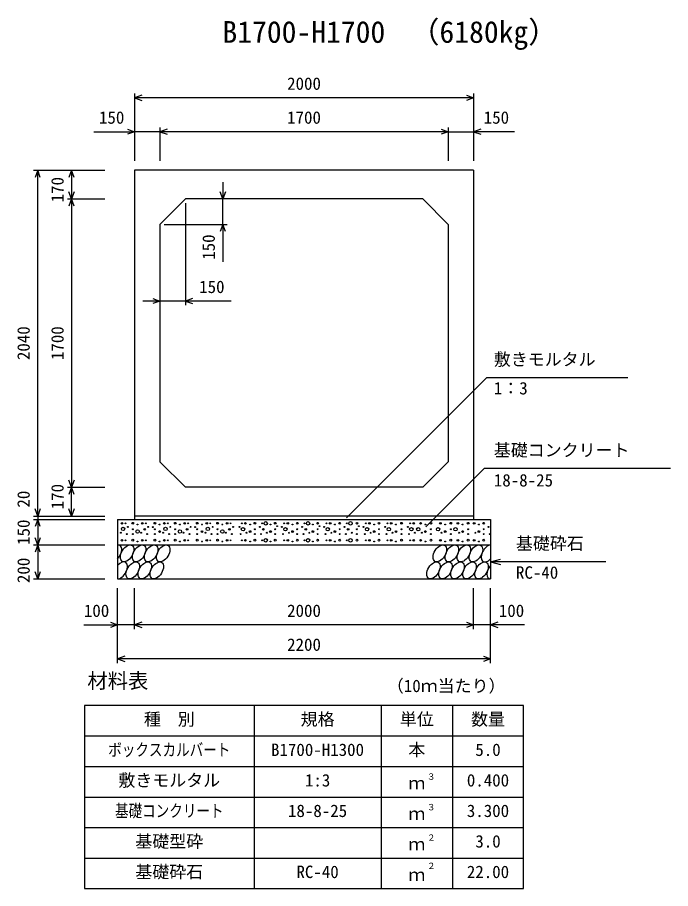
# Model space of a CAD drawing. Units: millimetres, scale not verified. Extents: x -50400 to 50400, y -17820 to 17820.
# Drawn here: x 36069 to 39922, y -10515 to -5377 of the extents above; entities that cross this region are included whole.
import ezdxf
from ezdxf.enums import TextEntityAlignment as Align

# ---------------------------------------------------------------- set-up
doc = ezdxf.new("R2010")
doc.units = ezdxf.units.MM
doc.header["$LTSCALE"] = 60
for name, color, linetype, lineweight in [('0-0_DIM', 7, 'Continuous', 25), ('0-2_HATCH', 6, 'Continuous', 25), ('0-3_HYO', 3, 'Continuous', 25), ('0-4_HYO2', 4, 'Continuous', 25), ('0-5_OUTLINE', 3, 'Continuous', 25), ('0-7_TXT', 7, 'Continuous', 25)]:
    doc.layers.add(name, color=color, linetype=linetype, lineweight=lineweight)
doc.styles.add('ＭＳ ゴシック', font='')
doc.styles.get('ＭＳ ゴシック').set_extended_font_data('MS Gothic')

msp = doc.modelspace()

# ---------------------------------------------------------------- linework, layer by layer
at = {"layer": '0-0_DIM'}
for p, q in [((36759.98, -5826.22), (36759.98, -6223.11)), ((38759.98, -5851.22), (36759.98, -5851.22)), ((38759.98, -5826.22), (38759.98, -6223.11)), ((36519.24, -6051.22), (36759.98, -6051.22)), ((36909.98, -6051.22), (36759.98, -6051.22)), ((36909.98, -6026.22), (36909.98, -6223.11)), ((38609.98, -6051.22), (36909.98, -6051.22)), ((38609.98, -6026.22), (38609.98, -6223.11)), ((38609.98, -6051.22), (38759.98, -6051.22)), ((39000.73, -6051.22), (38759.98, -6051.22)), ((36163.88, -6278.11), (36584.98, -6278.11)), ((36188.88, -8318.11), (36188.88, -6278.11)), ((36388.88, -6278.11), (36388.88, -6448.11)), ((37280.84, -6348.11), (37280.84, -6448.11)), ((36363.88, -6448.11), (36584.98, -6448.11)), ((36388.88, -6448.11), (36388.88, -8148.11)), ((37059.98, -6473.11), (37059.98, -7074.68)), ((37280.84, -6598.11), (37280.84, -6448.11)), ((36934.98, -6598.11), (37305.84, -6598.11)), ((37280.84, -6598.11), (37280.84, -6818.99)), ((36909.98, -7049.68), (36809.98, -7049.68)), ((37059.98, -7049.68), (36909.98, -7049.68)), ((37329.45, -7049.68), (37059.98, -7049.68)), ((38011.17, -8327.69), (38836.48, -7502.38)), ((39668.89, -7502.38), (38836.48, -7502.38)), ((38478.01, -8381.84), (38822.07, -8037.78)), ((39921.62, -8037.78), (38822.07, -8037.78)), ((36363.88, -8148.11), (36584.98, -8148.11)), ((36388.88, -8318.11), (36388.88, -8148.11)), ((36163.88, -8318.11), (36584.98, -8318.11)), ((36188.88, -8318.11), (36188.88, -8338.11)), ((36163.88, -8338.11), (36584.98, -8338.11)), ((36188.88, -8338.11), (36188.88, -8488.11)), ((36163.88, -8488.11), (36584.98, -8488.11)), ((36188.88, -8488.11), (36188.88, -8688.11)), ((38859.98, -8588.11), (38917.94, -8572.58)), ((39539.79, -8588.11), (38859.98, -8588.11)), ((38859.98, -8588.11), (38917.94, -8603.64)), ((36163.88, -8688.11), (36584.98, -8688.11)), ((36659.98, -9184.72), (36659.98, -8743.11)), ((36759.98, -8984.72), (36759.98, -8743.11)), ((38759.98, -8984.72), (38759.98, -8743.11)), ((38759.98, -8984.72), (38759.98, -8743.11)), ((38859.98, -9184.72), (38859.98, -8743.11)), ((36460.44, -8959.72), (36659.98, -8959.72)), ((36759.98, -8959.72), (36659.98, -8959.72)), ((38759.98, -8959.72), (36759.98, -8959.72)), ((38859.98, -8959.72), (38759.98, -8959.72)), ((39059.53, -8959.72), (38859.98, -8959.72)), ((38859.98, -9159.72), (36659.98, -9159.72))]:
    msp.add_line(p, q, dxfattribs=at)
for points in [[(36802.27, -5835.83), (36759.98, -5851.22), (36802.27, -5866.61)], [(38717.7, -5835.83), (38759.98, -5851.22), (38717.7, -5866.61)], [(36717.7, -6035.83), (36759.98, -6051.22), (36717.7, -6066.61)], [(36952.27, -6035.83), (36909.98, -6051.22), (36952.27, -6066.61)], [(38567.7, -6035.83), (38609.98, -6051.22), (38567.7, -6066.61)], [(38802.27, -6035.83), (38759.98, -6051.22), (38802.27, -6066.61)], [(36204.27, -6320.4), (36188.88, -6278.11), (36173.49, -6320.4)], [(36404.27, -6320.4), (36388.88, -6278.11), (36373.49, -6320.4)], [(36404.27, -6405.83), (36388.88, -6448.11), (36373.49, -6405.83)], [(37296.23, -6405.83), (37280.84, -6448.11), (37265.44, -6405.83)], [(36404.27, -6490.4), (36388.88, -6448.11), (36373.49, -6490.4)], [(37296.23, -6640.4), (37280.84, -6598.11), (37265.44, -6640.4)], [(36867.7, -7034.29), (36909.98, -7049.68), (36867.7, -7065.07)], [(37102.27, -7034.29), (37059.98, -7049.68), (37102.27, -7065.07)], [(36404.27, -8105.83), (36388.88, -8148.11), (36373.49, -8105.83)], [(36404.27, -8190.4), (36388.88, -8148.11), (36373.49, -8190.4)], [(36204.27, -8275.83), (36188.88, -8318.11), (36173.49, -8275.83)], [(36404.27, -8275.83), (36388.88, -8318.11), (36373.49, -8275.83)], [(36204.27, -8380.4), (36188.88, -8338.11), (36173.49, -8380.4)], [(36204.27, -8445.83), (36188.88, -8488.11), (36173.49, -8445.83)], [(36204.27, -8530.4), (36188.88, -8488.11), (36173.49, -8530.4)], [(36204.27, -8645.83), (36188.88, -8688.11), (36173.49, -8645.83)], [(36617.7, -8944.33), (36659.98, -8959.72), (36617.7, -8975.12)], [(36802.27, -8944.33), (36759.98, -8959.72), (36802.27, -8975.12)], [(38717.7, -8944.33), (38759.98, -8959.72), (38717.7, -8975.12)], [(38902.27, -8944.33), (38859.98, -8959.72), (38902.27, -8975.12)], [(36702.27, -9144.33), (36659.98, -9159.72), (36702.27, -9175.12)], [(38817.7, -9144.33), (38859.98, -9159.72), (38817.7, -9175.12)]]:
    msp.add_lwpolyline(points, dxfattribs=at)
at = {"layer": '0-2_HATCH'}
for centre, radius in [((36686.02, -8360.93), 5), ((36707.05, -8360.93), 2.5), ((36749.95, -8360.06), 5), ((36777.99, -8367.94), 2.5), ((36806.02, -8360.93), 5), ((36827.05, -8360.93), 2.5), ((36879.95, -8360.06), 5), ((36907.99, -8367.94), 2.5), ((36936.02, -8360.93), 5), ((36957.05, -8360.93), 2.5), ((36999.95, -8360.06), 5), ((37027.99, -8367.94), 2.5), ((37056.02, -8360.93), 5), ((37077.05, -8360.93), 2.5), ((37129.95, -8360.06), 5), ((37157.99, -8367.94), 2.5), ((37186.02, -8360.93), 5), ((37207.05, -8360.93), 2.5), ((37249.95, -8360.06), 5), ((37277.99, -8367.94), 2.5), ((37306.02, -8360.93), 5), ((37327.05, -8360.93), 2.5), ((37392.91, -8360.93), 2.5), ((37413.94, -8360.93), 5), ((37441.98, -8367.94), 2.5), ((37470.01, -8360.06), 5), ((37512.91, -8360.93), 2.5), ((37533.94, -8360.93), 10), ((37561.98, -8367.94), 2.5), ((37590.01, -8360.06), 5), ((37642.91, -8360.93), 2.5), ((37663.94, -8360.93), 5), ((37691.98, -8367.94), 2.5), ((37720.01, -8360.06), 5), ((37762.91, -8360.93), 2.5), ((37783.94, -8360.93), 10), ((37811.98, -8367.94), 2.5), ((37840.01, -8360.06), 5), ((37892.91, -8360.93), 2.5), ((37913.94, -8360.93), 5), ((37941.98, -8367.94), 2.5), ((37970.01, -8360.06), 5), ((38012.91, -8360.93), 2.5), ((38033.94, -8360.93), 10), ((38071.84, -8360.06), 5), ((38124.73, -8360.93), 2.5), ((38145.76, -8360.93), 5), ((38173.8, -8367.94), 2.5), ((38201.84, -8360.06), 5), ((38252.79, -8360.93), 2.5), ((38273.83, -8360.93), 5), ((38301.86, -8367.94), 2.5), ((38334.77, -8360.06), 5), ((38385.72, -8360.93), 2.5), ((38406.75, -8360.93), 5), ((38447.42, -8360.93), 5), ((38475.46, -8367.94), 2.5), ((38508.36, -8360.06), 5), ((38564.27, -8360.93), 5), ((38592.3, -8367.94), 2.5), ((38625.2, -8360.06), 5), ((38666.96, -8360.93), 5), ((38695, -8367.94), 2.5), ((38727.9, -8360.06), 5), ((38763.17, -8360.93), 5), ((38791.2, -8367.94), 2.5), ((38819.24, -8360.06), 5), ((36679.01, -8416.09), 2.5), ((36692.56, -8393.95), 10), ((36714.06, -8423.96), 2.5), ((36721.07, -8381.95), 2.5), ((36749.95, -8395.95), 2.5), ((36749.95, -8423.96), 2.5), ((36777.99, -8409.08), 10), ((36799.01, -8416.09), 2.5), ((36820.04, -8395.95), 5), ((36834.06, -8423.96), 2.5), ((36841.07, -8381.95), 2.5), ((36867.53, -8382.85), 2.5), ((36879.95, -8395.95), 2.5), ((36879.95, -8423.96), 2.5), ((36907.99, -8409.08), 5), ((36929.01, -8416.09), 2.5), ((36942.56, -8393.95), 10), ((36964.06, -8423.96), 2.5), ((36971.07, -8381.95), 2.5), ((36999.95, -8395.95), 2.5), ((36999.95, -8423.96), 2.5), ((37027.99, -8409.08), 10), ((37049.01, -8416.09), 2.5), ((37070.04, -8395.95), 5), ((37084.06, -8423.96), 2.5), ((37091.07, -8381.95), 2.5), ((37117.53, -8382.85), 2.5), ((37129.95, -8395.95), 2.5), ((37129.95, -8423.96), 2.5), ((37157.99, -8409.08), 5), ((37179.01, -8416.09), 2.5), ((37192.56, -8393.95), 10), ((37214.06, -8423.96), 2.5), ((37221.07, -8381.95), 2.5), ((37249.95, -8395.95), 2.5), ((37249.95, -8423.96), 2.5), ((37277.99, -8409.08), 10), ((37299.01, -8416.09), 2.5), ((37320.04, -8395.95), 5), ((37334.06, -8423.96), 2.5), ((37341.07, -8381.95), 2.5), ((37378.89, -8381.95), 2.5), ((37385.9, -8423.96), 2.5), ((37399.92, -8395.95), 10), ((37420.95, -8416.09), 2.5), ((37441.98, -8409.08), 5), ((37470.01, -8395.95), 2.5), ((37470.01, -8423.96), 2.5), ((37498.89, -8381.95), 2.5), ((37505.9, -8423.96), 2.5), ((37519.92, -8395.95), 5), ((37540.95, -8416.09), 2.5), ((37561.98, -8409.08), 5), ((37590.01, -8395.95), 2.5), ((37590.01, -8423.96), 2.5), ((37601.35, -8377.63), 2.5), ((37628.89, -8381.95), 2.5), ((37635.9, -8423.96), 2.5), ((37649.92, -8395.95), 10), ((37670.95, -8416.09), 2.5), ((37691.98, -8409.08), 5), ((37720.01, -8395.95), 2.5), ((37720.01, -8423.96), 2.5), ((37748.89, -8381.95), 2.5), ((37755.9, -8423.96), 2.5), ((37769.92, -8395.95), 5), ((37790.95, -8416.09), 2.5), ((37811.98, -8409.08), 5), ((37840.01, -8395.95), 2.5), ((37840.01, -8423.96), 2.5), ((37851.35, -8377.63), 2.5), ((37878.89, -8381.95), 2.5), ((37885.9, -8423.96), 2.5), ((37899.92, -8395.95), 10), ((37920.95, -8416.09), 2.5), ((37941.98, -8409.08), 5), ((37970.01, -8395.95), 2.5), ((37970.01, -8423.96), 2.5), ((37998.89, -8381.95), 2.5), ((38005.9, -8423.96), 2.5), ((38019.92, -8395.95), 5), ((38040.95, -8416.09), 2.5), ((38071.84, -8395.95), 2.5), ((38071.84, -8423.96), 2.5), ((38083.18, -8377.63), 2.5), ((38110.71, -8381.95), 2.5), ((38117.72, -8423.96), 2.5), ((38131.74, -8395.95), 10), ((38152.77, -8416.09), 2.5), ((38173.8, -8409.08), 5), ((38201.84, -8395.95), 2.5), ((38201.84, -8423.96), 2.5), ((38238.78, -8381.95), 2.5), ((38245.79, -8423.96), 2.5), ((38259.81, -8395.95), 10), ((38280.83, -8416.09), 2.5), ((38301.86, -8409.08), 5), ((38334.77, -8395.95), 2.5), ((38334.77, -8423.96), 2.5), ((38371.7, -8381.95), 2.5), ((38378.71, -8423.96), 2.5), ((38392.73, -8395.95), 10), ((38413.76, -8416.09), 2.5), ((38433.4, -8395.95), 10), ((38454.43, -8416.09), 2.5), ((38475.46, -8409.08), 5), ((38508.36, -8395.95), 2.5), ((38508.36, -8423.96), 2.5), ((38550.25, -8395.95), 10), ((38571.27, -8416.09), 2.5), ((38592.3, -8409.08), 5), ((38625.2, -8395.95), 2.5), ((38625.2, -8423.96), 2.5), ((38652.94, -8395.95), 10), ((38673.97, -8416.09), 2.5), ((38695, -8409.08), 5), ((38727.9, -8395.95), 2.5), ((38727.9, -8423.96), 2.5), ((38770.17, -8416.09), 2.5), ((38791.2, -8409.08), 5), ((38819.24, -8395.95), 2.5), ((38819.24, -8423.96), 2.5), ((38848.12, -8381.95), 2.5), ((38855.13, -8423.96), 2.5), ((36686.02, -8460.93), 5), ((36707.05, -8460.93), 2.5), ((36749.95, -8460.06), 5), ((36777.99, -8467.94), 2.5), ((36806.02, -8460.93), 5), ((36827.05, -8460.93), 2.5), ((36879.95, -8460.06), 5), ((36907.99, -8467.94), 2.5), ((36936.02, -8460.93), 5), ((36957.05, -8460.93), 2.5), ((36999.95, -8460.06), 5), ((37027.99, -8467.94), 2.5), ((37056.02, -8460.93), 5), ((37077.05, -8460.93), 2.5), ((37129.95, -8460.06), 5), ((37157.99, -8467.94), 2.5), ((37186.02, -8460.93), 5), ((37207.05, -8460.93), 2.5), ((37249.95, -8460.06), 5), ((37277.99, -8467.94), 2.5), ((37306.02, -8460.93), 5), ((37327.05, -8460.93), 2.5), ((37392.91, -8460.93), 2.5), ((37413.94, -8460.93), 5), ((37441.98, -8467.94), 2.5), ((37470.01, -8460.06), 5), ((37512.91, -8460.93), 2.5), ((37533.94, -8460.93), 10), ((37561.98, -8467.94), 2.5), ((37590.01, -8460.06), 5), ((37642.91, -8460.93), 2.5), ((37663.94, -8460.93), 5), ((37691.98, -8467.94), 2.5), ((37720.01, -8460.06), 5), ((37762.91, -8460.93), 2.5), ((37783.94, -8460.93), 10), ((37811.98, -8467.94), 2.5), ((37840.01, -8460.06), 5), ((37892.91, -8460.93), 2.5), ((37913.94, -8460.93), 5), ((37941.98, -8467.94), 2.5), ((37970.01, -8460.06), 5), ((38012.91, -8460.93), 2.5), ((38033.94, -8460.93), 10), ((38071.84, -8460.06), 5), ((38124.73, -8460.93), 2.5), ((38145.76, -8460.93), 5), ((38173.8, -8467.94), 2.5), ((38201.84, -8460.06), 5), ((38252.79, -8460.93), 2.5), ((38273.83, -8460.93), 5), ((38301.86, -8467.94), 2.5), ((38334.77, -8460.06), 5), ((38385.72, -8460.93), 2.5), ((38406.75, -8460.93), 5), ((38447.42, -8460.93), 5), ((38475.46, -8467.94), 2.5), ((38508.36, -8460.06), 5), ((38564.27, -8460.93), 5), ((38592.3, -8467.94), 2.5), ((38625.2, -8460.06), 5), ((38666.96, -8460.93), 5), ((38695, -8467.94), 2.5), ((38727.9, -8460.06), 5), ((38763.17, -8460.93), 5), ((38791.2, -8467.94), 2.5), ((38819.24, -8460.06), 5)]:
    msp.add_circle(centre, radius, dxfattribs=at)
for centre, start_param, end_param in [((36645.33, -8538.12), 4.3355439, 6.7245934), ((38844.54, -8538.12), 0.4199491, 4.357003), ((36678.58, -8638.11), 3.4740877, 7.5860497), ((38877.79, -8638.11), 1.2805297, 3.4964223)]:
    msp.add_ellipse(centre, major_axis=(29.09, 47.08), ratio=0.5792, start_param=start_param, end_param=end_param, dxfattribs=at)
for centre in [(36716.29, -8538.12), (36787.24, -8538.12), (36858.2, -8538.12), (36929.15, -8538.12), (38560.71, -8538.12), (38631.67, -8538.12), (38702.63, -8538.12), (38773.58, -8538.12), (36749.53, -8638.11), (36820.49, -8638.11), (36891.45, -8638.11), (38523.01, -8638.11), (38593.96, -8638.11), (38664.92, -8638.11), (38735.87, -8638.11), (38806.83, -8638.11)]:
    msp.add_ellipse(centre, major_axis=(29.09, 47.08), ratio=0.5792, dxfattribs=at)
at = {"layer": '0-3_HYO'}
for p, q in [((37464.98, -9434.72), (37464.98, -10514.72)), ((38214.98, -9434.72), (38214.98, -10514.72)), ((38634.98, -9434.72), (38634.98, -10514.72)), ((36464.98, -9614.72), (39054.98, -9614.72))]:
    msp.add_line(p, q, dxfattribs=at)
msp.add_lwpolyline([(36464.98, -10514.72), (39054.98, -10514.72), (39054.98, -9434.72), (36464.98, -9434.72)], close=True, dxfattribs=at)
at = {"layer": '0-4_HYO2'}
for p, q in [((36464.98, -9794.72), (39054.98, -9794.72)), ((36464.98, -9974.72), (39054.98, -9974.72)), ((36464.98, -10154.72), (39054.98, -10154.72)), ((36464.98, -10334.72), (39054.98, -10334.72))]:
    msp.add_line(p, q, dxfattribs=at)
at = {"layer": '0-5_OUTLINE'}
for p, q in [((36759.98, -6278.11), (36759.98, -8338.11)), ((38759.98, -6278.11), (36759.98, -6278.11)), ((38759.98, -6278.11), (38759.98, -8338.11)), ((36909.98, -6598.11), (37059.98, -6448.11)), ((38459.98, -6448.11), (37059.98, -6448.11)), ((38609.98, -6598.11), (38459.98, -6448.11)), ((36909.98, -6598.11), (36909.98, -7998.11)), ((38609.98, -6598.11), (38609.98, -7998.11)), ((37059.98, -8148.11), (36909.98, -7998.11)), ((38459.98, -8148.11), (38609.98, -7998.11)), ((38459.98, -8148.11), (37059.98, -8148.11)), ((38759.98, -8318.11), (36759.98, -8318.11)), ((36659.98, -8338.11), (36659.98, -8688.11)), ((36659.98, -8338.11), (38859.98, -8338.11)), ((38859.98, -8338.11), (38859.98, -8688.11)), ((36659.98, -8488.11), (38859.98, -8488.11)), ((36659.98, -8688.11), (38859.98, -8688.11))]:
    msp.add_line(p, q, dxfattribs=at)

# ---------------------------------------------------------------- texts
at = {"layer": '0-0_DIM', "style": 'ＭＳ ゴシック'}
for s, p in [('2000', (37659.98, -5826.22)), ('150', (36550.34, -6026.22)), ('1700', (37659.98, -6026.22)), ('150', (38819.62, -6026.22)), ('150', (37141.39, -7024.68)), ('敷きモルタル', (38879.33, -7452.38)), ('1：3', (38879.33, -7622.5)), ('基礎コンクリート', (38879.33, -7987.78)), ('18-8-25', (38879.33, -8165.41)), ('基礎砕石', (39009.72, -8538.11)), ('RC-40', (39009.72, -8709.49)), ('100', (36461.34, -8934.72)), ('2000', (37659.98, -8934.72)), ('100', (38908.62, -8934.72)), ('2200', (37659.98, -9134.72))]:
    msp.add_text(s, height=73.31, dxfattribs=at).set_placement(p, align=Align.BOTTOM_LEFT)
for s, p in [('170', (36363.88, -6468.11)), ('150', (37255.84, -6806.61)), ('2040', (36163.88, -7398.11)), ('1700', (36363.88, -7398.11)), ('170', (36363.88, -8278.11)), ('20', (36163.88, -8268.04)), ('150', (36163.88, -8488.11)), ('200', (36163.88, -8713.11))]:
    msp.add_text(s, height=73.31, rotation=90, dxfattribs=at).set_placement(p, align=Align.BOTTOM_LEFT)
at = {"layer": '0-7_TXT', "style": 'ＭＳ ゴシック'}
for s, height, p in [('（6180kg）', 128.3, (38383.57, -5565.61)), ('B1700-H1700', 128.3, (37278.73, -5565.61)), ('材料表', 87.98, (36481.65, -9359.72)), ('（10ｍ当たり）', 73.31, (38248.31, -9378.06)), ('種\u3000別', 73.31, (36814.98, -9574.72)), ('規格', 73.31, (37739.98, -9574.72)), ('単位', 73.31, (38324.98, -9574.72)), ('数量', 73.31, (38744.98, -9574.72)), ('本', 73.31, (38374.98, -9754.72)), ('B1700-H1300', 73.31, (37564.98, -9754.72)), ('5.0', 73.31, (38769.98, -9754.72)), ('敷きモルタル', 73.31, (36664.98, -9934.72)), ('1:3', 73.31, (37764.98, -9934.72)), ('３', 36.66, (38484.22, -9884.11)), ('0.400', 73.31, (38719.98, -9934.72)), ('ｍ', 73.31, (38374.98, -9951.39)), ('３', 36.66, (38484.22, -10064.11)), ('18-8-25', 73.31, (37664.98, -10114.72)), ('ｍ', 73.31, (38374.98, -10131.39)), ('3.300', 73.31, (38719.98, -10114.72)), ('基礎型砕', 73.31, (36764.98, -10294.72)), ('２', 36.66, (38484.22, -10244.11)), ('3.0', 73.31, (38769.98, -10294.72)), ('ｍ', 73.31, (38374.98, -10311.39)), ('基礎砕石', 73.31, (36764.98, -10474.72)), ('２', 36.66, (38484.22, -10410.78)), ('RC-40', 73.31, (37714.98, -10474.72)), ('ｍ', 73.31, (38374.98, -10491.39)), ('22.00', 73.31, (38719.98, -10474.72))]:
    msp.add_text(s, height=height, dxfattribs=at).set_placement(p, align=Align.BOTTOM_LEFT)
at = {"layer": '0-7_TXT', "style": 'ＭＳ ゴシック', "width": 0.8}
for s, p in [('ボックスカルバート', (36604.98, -9754.72)), ('基礎コンクリート', (36644.98, -10114.72))]:
    msp.add_text(s, height=73.31, dxfattribs=at).set_placement(p, align=Align.BOTTOM_LEFT)

doc.saveas('drawing.dxf')
